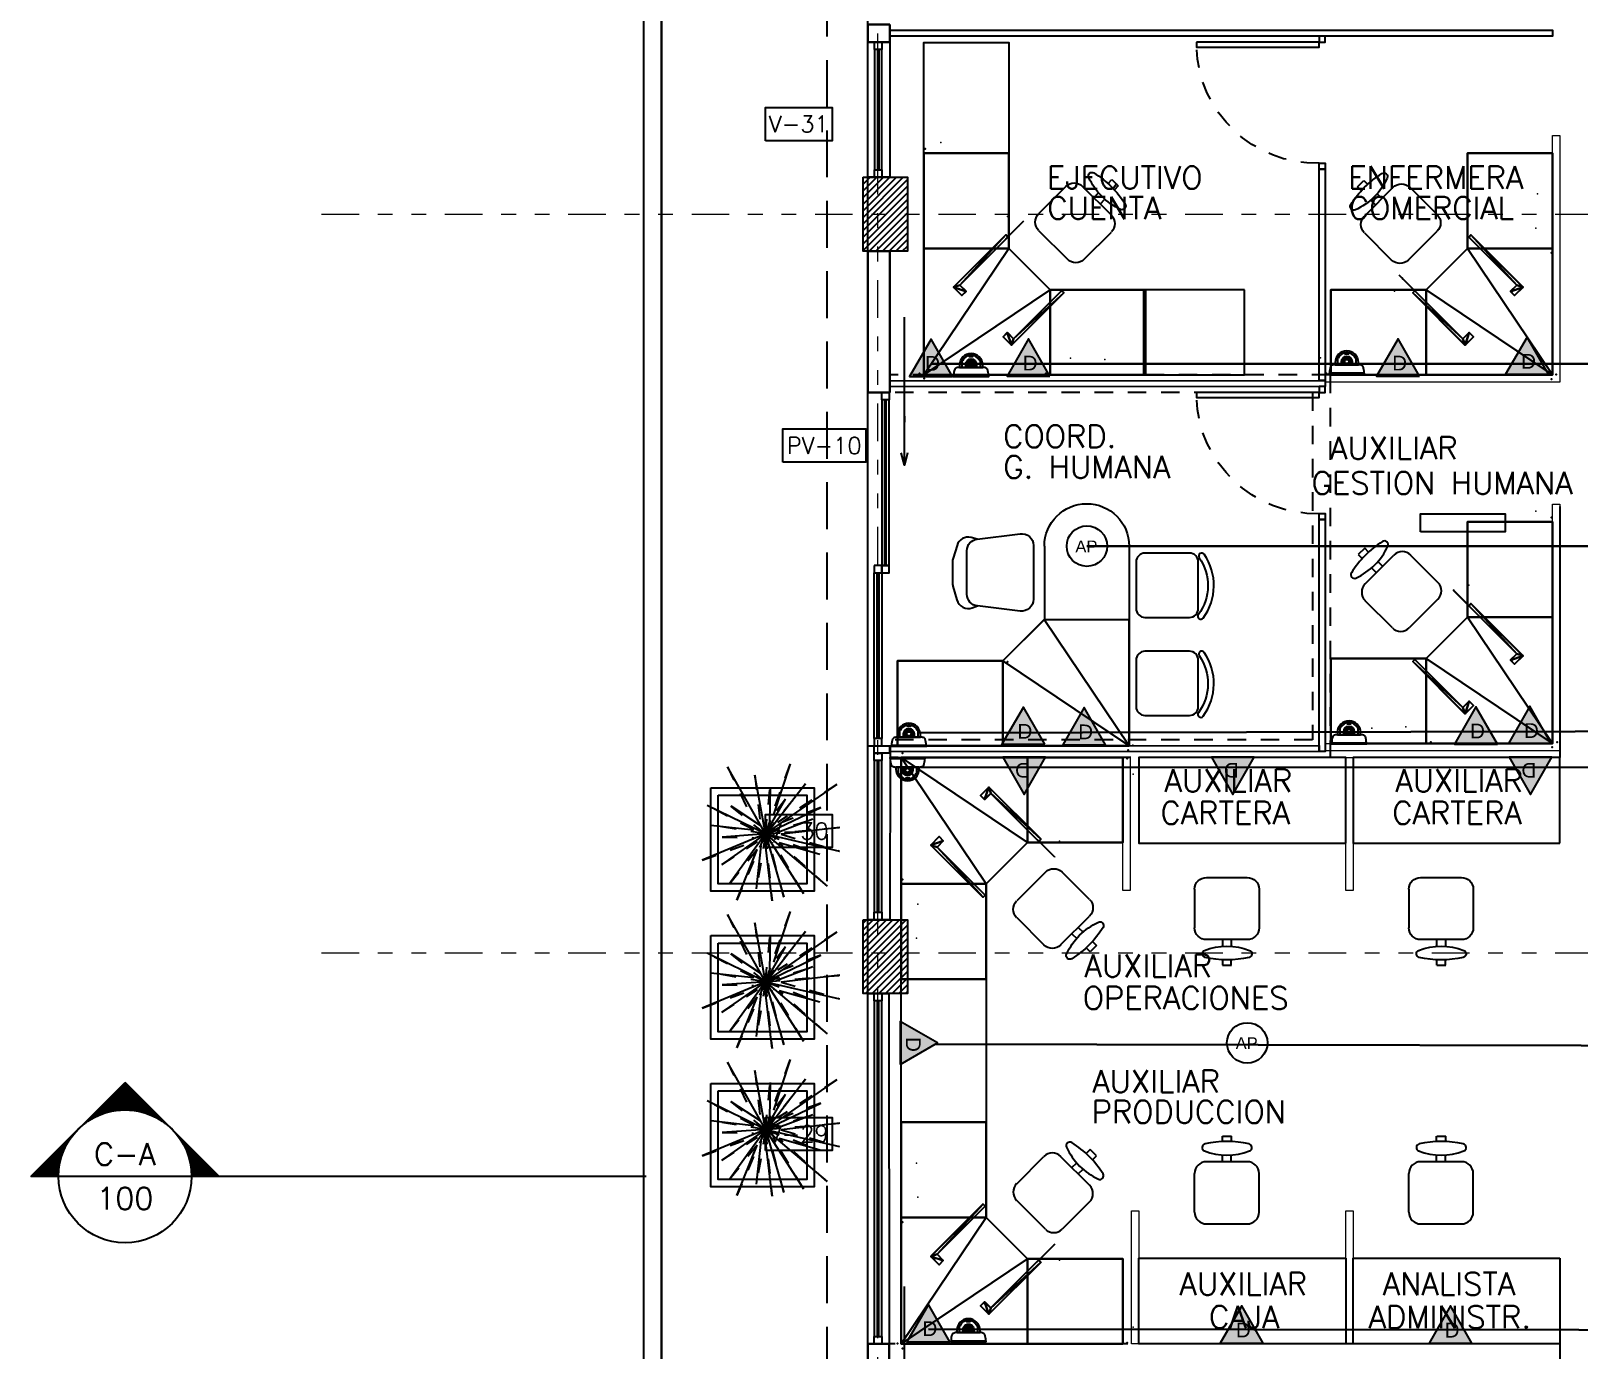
# Model space of a CAD drawing. Header units: millimetres. Extents: x 2056 to 4470, y 1400 to 3101.
# Drawn here: x 2228.01 to 2238.48, y 1530.64 to 1539.56 of the extents above; entities that cross this region are included whole.
import ezdxf
from ezdxf.enums import TextEntityAlignment as Align

# ---------------------------------------------------------------- set-up
doc = ezdxf.new("R2010")
doc.units = ezdxf.units.MM
for name, pattern in [('DIVIDE', [31.75, 12.7, -6.35, 0, -6.35, 0, -6.35]), ('DOT', [0.25, 0, -0.25]), ('HIDDEN', [9.525, 6.35, -3.175]), ('HIDDEN2', [0.1875, 0.125, -0.0625])]:
    doc.linetypes.add(name, pattern=pattern)
for name, color, linetype in [('0-PROYECCION', 8, 'HIDDEN2'), ('A-ANNO-DIMS-GRID', 195, 'Continuous'), ('A-ANNO-GLAZ', 124, 'Continuous'), ('A-ANNO-SYMB', 195, 'Continuous'), ('A-ANNO-TEXT', 190, 'Continuous'), ('A-COLS', 6, 'Continuous'), ('A-COLS-HTCH', 8, 'Continuous'), ('A-FURN', 252, 'Continuous'), ('A-GRID-COLS', 75, 'DIVIDE'), ('A-HTCH', 35, 'Continuous'), ('A-LDSP-TURF', 75, 'Continuous'), ('A-PROY', 15, 'HIDDEN'), ('A-WALL-SILL', 205, 'Continuous'), ('AreasTrabajo', 90, 'Continuous'), ('Cableado', 134, 'Continuous'), ('Camara', 11, 'Continuous'), ('NODOS', 7, 'Continuous'), ('SUP', 15, 'Continuous')]:
    doc.layers.add(name, color=color, linetype=linetype)
for name, color, linetype, lineweight in [('A-WALL', 16, 'Continuous', 30), ('MUEBLES', 5, 'Continuous', 20), ('PL MUEBLES', 251, 'Continuous', 13)]:
    doc.layers.add(name, color=color, linetype=linetype, lineweight=lineweight)
doc.styles.add('COTAS', font='romans.shx', dxfattribs={"width": 0.7})
doc.styles.add('NUEVO', font='SIMPLEX')
doc.styles.add('ROMANS', font='romans')
doc.styles.get("Standard").update_dxf_attribs({"font": 'arial.ttf'})
doc.dimstyles.new('DIM75', dxfattribs={"dimtxt": 0.15, "dimasz": 0.075, "dimexe": 0, "dimexo": 0, "dimgap": 0.075, "dimtad": 1, "dimzin": 1, "dimdsep": 46, "dimtxsty": 'COTAS', "dimblk": 'ARCHTICK', "dimcen": 0, "dimse1": 1, "dimse2": 1, "dimclrd": 8, "dimclre": 8, "dimclrt": 54, "dimaunit": 1, "dimazin": 0, "dimtfac": 1, "dimtix": 1, "dimtmove": 1, "dimatfit": 3, "dimldrblk": 'DOT', "dimfxl": 1, "dimtvp": 1.75, "dimtolj": 1, "dimtzin": 4, "dimarcsym": 0})

# ---------------------------------------------------------------- blocks, each defined once
blk = doc.blocks.new('*U99')
at = {"color": 0}
mesh = blk.add_polyface(dxfattribs=at)
corners = [(0.02, 0), (0.02, 0.5), (0, 0.46), (0, 0.46), (0, 0), (0.02, 0), (0.02, 0.5), (-0.06, 0.46), (0, 0.46), (0.02, 0.5), (-0.06, 0.5), (-0.06, 0.46)]
mesh.append_faces([[corners[k] for k in face] for face in [(6, 7, 8)]], dxfattribs={"vtx0": -1, "vtx2": -1, "color": 0})
mesh.append_faces([[corners[k] for k in face] for face in [(0, 1, 2)]], dxfattribs={"vtx1": -1, "vtx2": -1, "color": 0})
mesh.append_faces([[corners[k] for k in face] for face in [(3, 4, 5), (9, 10, 11)]], dxfattribs={"vtx2": -1, "color": 0})
blk = doc.blocks.new('*U96')
at = {"color": 0}
mesh = blk.add_polyface(dxfattribs=at)
corners = [(5.099, 1.857, 0.74), (5.674, 1.857, 0.74), (5.674, 2.712, 0.74), (5.674, 2.712, 0.74), (4.819, 2.137, 0.74), (5.099, 1.857, 0.74), (5.674, 2.712, 0.74), (4.819, 2.712, 0.74), (4.819, 2.137, 0.74)]
mesh.append_faces([[corners[k] for k in face] for face in [(3, 4, 5)]], dxfattribs={"vtx0": -1, "vtx2": -1, "color": 0})
mesh.append_faces([[corners[k] for k in face] for face in [(0, 1, 2), (6, 7, 8)]], dxfattribs={"vtx2": -1, "color": 0})
blk = doc.blocks.new('ptotbj1')
for p, q in [((0.593, -0.201, -0.17), (0.536, -0.257, -0.17)), ((0.947, -0.554, -0.17), (0.593, -0.201, -0.17)), ((0.536, -0.257, -0.17), (0.565, -0.285, -0.17)), ((0.565, -0.285, -0.17), (0.607, -0.243, -0.17)), ((0.607, -0.243, -0.17), (0.932, -0.568, -0.17)), ((0.201, -0.593, -0.17), (0.257, -0.536, -0.17)), ((0.554, -0.947, -0.17), (0.201, -0.593, -0.17)), ((0.285, -0.565, -0.17), (0.243, -0.607, -0.17)), ((0.243, -0.607, -0.17), (0.568, -0.932, -0.17)), ((0.257, -0.536, -0.17), (0.285, -0.565, -0.17)), ((0.776, -0.977, -0.74), (0.971, -0.782, -0.74)), ((1.084, -0.782, -0.74), (1.269, -0.966, -0.74)), ((0.961, -1.274, -0.74), (0.776, -1.09, -0.74)), ((1.269, -1.079, -0.74), (1.074, -1.274, -0.74)), ((1.15, -1.198, -0.74), (1.182, -1.231, -0.74)), ((1.193, -1.155, -0.74), (1.225, -1.188, -0.74)), ((1.315, -1.278, -0.74), (1.289, -1.252, -0.74)), ((1.246, -1.295, -0.74), (1.272, -1.321, -0.74)), ((1.272, -1.321, -0.74), (1.315, -1.278, -0.74))]:
    blk.add_line(p, q)
at = {"extrusion": (0.707107, 0.707107, 0)}
for p, q in [((0.462, -0.826, -0.129), (0.645, -1.01, -0.129)), ((0.674, -1.039, -0.169), (0.462, -0.826, -0.169)), ((0.462, -0.826, -0.169), (0.462, -0.826, -0.129)), ((0.645, -1.01, -0.129), (0.645, -1.01, -0.13)), ((0.645, -1.01, -0.13), (0.646, -1.01, -0.13)), ((0.646, -1.01, -0.13), (0.646, -1.01, -0.129))]:
    blk.add_line(p, q, dxfattribs=at)
at = {"elevation": -0.03}
for points in [[(0, -0.855), (0, 0), (0.855, 0)], [(0, -0.855), (0.575, -0.855), (0.855, -0.575), (0.855, 0)]]:
    blk.add_lwpolyline(points, dxfattribs=at)
for centre, radius, start, end in [((1.028, -0.838, -0.74), 0.08, 45, 135), ((0.833, -1.033, -0.74), 0.08, 135, 225), ((1.212, -1.023, -0.74), 0.08, 315, 45), ((1.509, -1.513, -0.74), 0.432, 114.3244, 155.6756), ((1.341, -1.142, -0.74), 0.025, 328.0026, 114.3244), ((0.799, -0.803, -0.74), 0.664, 301.9974, 328.0026), ((1.017, -1.218, -0.74), 0.08, 225, 315), ((1.138, -1.345, -0.74), 0.025, 155.6756, 301.9974), ((1.189, -1.304, -0.74), 0.03, 307.8510251593803, 307.8510382881088)]:
    blk.add_arc(centre, radius, start, end)
at = {"extrusion": (0.707107, 0.707107, 0)}
blk.add_arc((-1.171, -0.169, -0.258), 0.04, 90, 180, dxfattribs=at)
at = {"layer": 'MUEBLES'}
for p in [(1.224, -0.103, -0.03), (0.993, -0.113, 0.12), (0.566, -1.071, -0.74), (0.566, -1.071, -0.74), (0.566, -1.071, -0.74), (0.114, -1.571, -0.74)]:
    blk.add_point(p, dxfattribs=at)
at = {"layer": 'NODOS'}
for p in [(0.002, 0.025, -0.74), (-0.03, -0.008, -0.74), (0.825, -0.008, -0.74), (0.008, -1.53, -0.74)]:
    blk.add_point(p, dxfattribs=at)
at = {"extrusion": (0, 0, -1), "xscale": -1, "zscale": -1, "rotation": 270}
blk.add_blockref('*U96', (-2.712, -5.674, 0.74), dxfattribs=at)
at = {"rotation": 45.00000000000005}
blk.add_blockref('*U99', (0.932, -0.568, -0.05), dxfattribs=at)
at = {"extrusion": (0, 0, -1), "zscale": -1, "rotation": 314.9999999999999}
blk.add_blockref('*U99', (-0.568, -0.932, 0.05), dxfattribs=at)
mesh = blk.add_polymesh((6, 3))
for k, corner in enumerate([(1.5, -0.575, -0.03), (1.5, -0.575, -0.03), (1.5, -0.575, -0.03), (0.855, -0.575), (0.855, -0.575, -0.03), (0.855, -0.575, -0.03), (0.855, 0), (0.855, 0), (0.855, -0.575, -0.03), (1.5, 0, -0.03), (1.5, 0, -0.03), (1.5, -0.575, -0.03), (1.5, 0, -0.03), (1.5, 0, -0.03), (1.5, -0.575, -0.03), (0.855, 0), (0.855, 0), (0.855, -0.575)]):
    mesh.set_mesh_vertex(divmod(k, 3), corner)
mesh = blk.add_polymesh((6, 3))
for k, corner in enumerate([(0.575, -0.855), (0.575, -0.855, -0.03), (0.575, -0.855, -0.03), (0.575, -1.5), (0.575, -1.5, -0.03), (0.575, -1.5, -0.03), (0, -1.5), (0, -1.5, -0.03), (0.575, -1.5, -0.03), (0, -0.855), (0, -0.855, -0.03), (0.575, -0.855, -0.03), (0, -0.855), (0, -0.855), (0.575, -0.855), (0, -1.5), (0, -1.5), (0.575, -1.5)]):
    mesh.set_mesh_vertex(divmod(k, 3), corner)
blk = doc.blocks.new('M1C')
at = {"elevation": 0.71}
for points in [[(0.03, -0.847), (0.03, 0.008), (0.885, 0.008)], [(0.03, -0.847), (0.605, -0.847), (0.885, -0.567), (0.885, 0.008)]]:
    blk.add_lwpolyline(points, dxfattribs=at)
at = {"layer": 'NODOS'}
for p in [(0, 0), (0.032, 0.032)]:
    blk.add_point(p, dxfattribs=at)
at = {"color": 15, "rotation": 90}
blk.add_blockref('*U96', (2.742, -5.667), dxfattribs=at)
blk = doc.blocks.new('S57-71')
at = {"layer": 'NODOS'}
blk.add_point((0, 0), dxfattribs=at)
at = {"layer": 'SUP'}
mesh = blk.add_polymesh((6, 3), dxfattribs=at)
for k, corner in enumerate([(0.745, -0.568, 0.74), (0.745, -0.568, 0.71), (0.745, -0.568, 0.71), (0.03, -0.568, 0.74), (0.03, -0.568, 0.71), (0.03, -0.568, 0.71), (0.03, 0.007, 0.74), (0.03, 0.007, 0.71), (0.03, -0.568, 0.71), (0.745, 0.007, 0.74), (0.745, 0.007, 0.71), (0.745, -0.568, 0.71), (0.745, 0.007, 0.74), (0.745, 0.007, 0.74), (0.745, -0.568, 0.74), (0.03, 0.007, 0.74), (0.03, 0.007, 0.74), (0.03, -0.568, 0.74)]):
    mesh.set_mesh_vertex(divmod(k, 3), corner)
blk = doc.blocks.new('DIRECTOR')
at = {"elevation": 0.03}
for points in [[(0.632, 2.076, -1), (0.61, 2.043, 0.321147), (0.224, 2.038, -1), (0.2, 2.07, -0.321147)], [(1.296, 2.076, -1), (1.273, 2.043, 0.321147), (0.888, 2.038, -1), (0.864, 2.07, -0.321147)], [(0.265, 1.616, -0.414214), (0.205, 1.676), (0.205, 1.977, -0.414214), (0.265, 2.037), (0.58, 2.037, -0.414214), (0.64, 1.977), (0.64, 1.676, -0.414214), (0.58, 1.616)], [(0.929, 1.616, -0.414214), (0.869, 1.676), (0.869, 1.977, -0.414214), (0.929, 2.037), (1.244, 2.037, -0.414214), (1.304, 1.977), (1.304, 1.676, -0.414214), (1.244, 1.616)], [(1.176, 0.471), (1.32, 0.471, 0.378723), (1.399, 0.541), (1.435, 0.831, 0.450618), (1.356, 0.921), (0.992, 0.921, 0.448183), (0.912, 0.832), (0.946, 0.542, 0.381041), (1.025, 0.471)]]:
    blk.add_lwpolyline(points, format="xyb", close=True, dxfattribs=at)
for points in [[(1.351, 1.57), (0.855, 1.57)], [(1.351, 0.995), (0.855, 0.995)]]:
    blk.add_lwpolyline(points)
blk.add_lwpolyline([(1.399, 0.541), (1.41, 0.499, -0.396228), (1.356, 0.404), (1.269, 0.377, -0.075881), (1.245, 0.373), (1.102, 0.373, -0.070116), (1.08, 0.376), (0.987, 0.403, -0.429508), (0.933, 0.506), (0.946, 0.542)], format="xyb", dxfattribs=at)
blk.add_arc((1.351, 1.282), 0.287, 270, 90)
at = {"layer": 'NODOS'}
for p in [(0.003, 1.388), (0.003, 0.705)]:
    blk.add_point(p, dxfattribs=at)
blk.add_blockref('M1C', (-0.03, 1.562, -0.71))
at = {"rotation": 270}
blk.add_blockref('S57-71', (0.568, 0.745, -0.71), dxfattribs=at)
blk = doc.blocks.new('silla')
for p, q in [((-0.03, 0.557), (-0.03, 0.594)), ((-0.029, 0.594), (0.032, 0.594)), ((0.03, 0.594), (0.03, 0.557)), ((0.138, 0.421), (-0.138, 0.421)), ((-0.03, 0.421), (-0.03, 0.467)), ((0.03, 0.421), (0.03, 0.466)), ((-0.218, 0.08), (-0.218, 0.341)), ((0.218, 0.08), (0.218, 0.341)), ((-0.138, 0), (0.138, 0))]:
    blk.add_line(p, q)
for centre, radius, start, end in [((-0.142, 0.517), 0.025, 103.0026, 249.3244), ((0.001, -0.106), 0.664, 76.9974, 103.0026), ((-0.078, 0.523), 0.03, 97.14896172513622, 97.14897484650807), ((0.145, 0.517), 0.025, 290.6756, 76.9974), ((-0.138, 0.341), 0.08, 90, 180), ((0.001, 0.898), 0.432, 249.3244, 290.6756), ((0.138, 0.341), 0.08, 0, 90), ((-0.138, 0.08), 0.08, 180, 270), ((0.138, 0.08), 0.08, 270, 0)]:
    blk.add_arc(centre, radius, start, end)
blk = doc.blocks.new('PUERTA 90 VIDRIO')
for points in [[(0.035, 0.87), (0.07, 0.87), (0.07, 0.04), (0.035, 0.04), (0.035, 0.87)], [(-0.005, 0.04), (0.035, 0.04), (0.035, 0), (-0.005, 0), (-0.005, 0.04)], [(0.895, 0.04), (0.855, 0.04), (0.855, 0), (0.895, 0), (0.895, 0.04)]]:
    blk.add_lwpolyline(points)
at = {"color": 251, "linetype": 'HIDDEN2'}
blk.add_arc((0.042, 0.057), 0.814, 358.8096, 88.1062, dxfattribs=at)
blk = doc.blocks.new('PAPIRO')
at = {"color": 0, "linetype": 'DOT', "ltscale": 0.005}
for p, q in [((-0.1238, 0.1714), (-0.0286, 0.0286)), ((0, 0), (-0.0191, 0.181)), ((0, 0.0381), (0.0381, 0.181)), ((0.1238, 0.1524), (0.0211, 0.0337)), ((-0.0667, 0.1334), (-0.0299, 0.0414)), ((0, 0), (-0.0381, 0.1143)), ((0, 0), (0.0476, 0.1334)), ((0, 0), (-0.1238, 0.0952)), ((0.1429, 0.0952), (0.019, 0.019)), ((0, 0), (-0.1715, 0.0572)), ((-0.0857, 0.0476), (-0.0476, 0.019)), ((0.1524, 0.0476), (0.019, 0.0095)), ((0, 0), (-0.1143, 0.0095)), ((0, 0), (-0.0667, -0.0857)), ((0, 0), (-0.0191, -0.1334)), ((0, 0), (0.1619, 0.019)), ((0, 0), (0.1334, -0.0191)), ((0, 0), (0.1619, -0.0667)), ((-0.1619, -0.0952), (-0.032, -0.0303)), ((-0.1429, -0.0286), (-0.0207, -0.0122)), ((-0.0095, -0.0286), (-0.0667, -0.1429)), ((0.0095, -0.1048), (0.0095, -0.0286)), ((0.0762, -0.1048), (0.019, -0.0191)), ((0.0667, -0.1524), (0.019, -0.0286)), ((0.0381, -0.0191), (0.1238, -0.0857))]:
    blk.add_line(p, q, dxfattribs=at)
at = {"color": 0, "ltscale": 0.005}
for p, q in [((0, 0), (-0.1238, 0.1714)), ((-0.0191, 0.181), (0, 0.0381)), ((0, 0), (0.0381, 0.181)), ((0, 0), (0.1238, 0.1524)), ((0, 0), (-0.0667, 0.1334)), ((-0.0381, 0.1143), (-0.0027, 0.0259)), ((0.0476, 0.1334), (0.0211, 0.0337)), ((-0.1238, 0.0952), (-0.0095, 0.0095)), ((0, 0), (0.1429, 0.0952)), ((-0.1715, 0.0572), (-0.0476, 0.019)), ((0, 0), (-0.0857, 0.0476)), ((0, 0), (0.1524, 0.0476)), ((0, 0), (-0.1619, -0.0952)), ((0, 0), (-0.1429, -0.0286)), ((-0.1143, 0.0095), (-0.0286, 0.0095)), ((0, 0), (-0.0667, -0.1429)), ((0, 0), (0.1238, -0.0857)), ((0, 0), (0.0762, -0.1048)), ((0, 0), (0.0095, -0.1048)), ((0, 0), (0.0667, -0.1524)), ((0.1619, 0.019), (0.019, 0)), ((-0.0667, -0.0857), (-0.0207, -0.0122)), ((-0.0191, -0.1334), (-0.0095, -0.0286)), ((0.1334, -0.0191), (0.0286, -0.0095)), ((0.1619, -0.0667), (0.0381, -0.0191))]:
    blk.add_line(p, q, dxfattribs=at)
blk = doc.blocks.new('_ArchTick')
at = {"color": 0, "linetype": 'ByBlock', "const_width": 0.15}
blk.add_lwpolyline([(-0.5, -0.5), (0.5, 0.5)], dxfattribs=at)
blk = doc.blocks.new('*X14')
at = {"color": 0}
for p, q in [((6.79305, 13.8205), (6.79604, 13.8205)), ((6.79317, 13.82062), (6.79592, 13.82062)), ((6.7933, 13.82075), (6.79579, 13.82075)), ((6.79342, 13.82087), (6.79567, 13.82087)), ((6.79355, 13.821), (6.79554, 13.821)), ((6.79367, 13.82113), (6.79542, 13.82113)), ((6.7938, 13.82125), (6.79529, 13.82125)), ((6.79392, 13.82137), (6.79517, 13.82137)), ((6.79405, 13.8215), (6.79504, 13.8215)), ((6.79417, 13.82162), (6.79492, 13.82162)), ((6.7943, 13.82175), (6.79479, 13.82175)), ((6.79092, 13.81837), (6.79817, 13.81837)), ((6.79105, 13.8185), (6.79804, 13.8185)), ((6.79117, 13.81863), (6.79792, 13.81863)), ((6.7913, 13.81875), (6.79779, 13.81875)), ((6.79142, 13.81888), (6.79767, 13.81888)), ((6.79155, 13.819), (6.79754, 13.819)), ((6.79167, 13.81912), (6.79742, 13.81912)), ((6.7918, 13.81925), (6.79729, 13.81925)), ((6.79192, 13.81938), (6.79717, 13.81938)), ((6.79205, 13.8195), (6.79704, 13.8195)), ((6.79217, 13.81963), (6.79692, 13.81963)), ((6.7923, 13.81975), (6.79679, 13.81975)), ((6.79242, 13.81987), (6.79667, 13.81987)), ((6.79255, 13.82), (6.79654, 13.82)), ((6.79267, 13.82013), (6.79642, 13.82013)), ((6.7928, 13.82025), (6.79629, 13.82025)), ((6.79292, 13.82038), (6.79617, 13.82038)), ((6.78905, 13.8165), (6.78918, 13.8165)), ((6.78917, 13.81663), (6.78936, 13.81663)), ((6.7893, 13.81675), (6.78954, 13.81675)), ((6.78942, 13.81687), (6.78973, 13.81687)), ((6.78955, 13.817), (6.78993, 13.817)), ((6.78967, 13.81713), (6.79015, 13.81713)), ((6.7898, 13.81725), (6.79038, 13.81725)), ((6.78992, 13.81738), (6.79063, 13.81738)), ((6.79005, 13.8175), (6.7909, 13.8175)), ((6.79017, 13.81762), (6.7912, 13.81762)), ((6.7903, 13.81775), (6.79153, 13.81775)), ((6.79042, 13.81788), (6.79191, 13.81788)), ((6.79055, 13.818), (6.79236, 13.818)), ((6.79067, 13.81813), (6.79293, 13.81813)), ((6.7908, 13.81825), (6.79394, 13.81825)), ((6.79514, 13.81825), (6.79829, 13.81825)), ((6.79615, 13.81813), (6.79842, 13.81813)), ((6.79673, 13.818), (6.79854, 13.818)), ((6.79718, 13.81788), (6.79867, 13.81788)), ((6.79756, 13.81775), (6.79879, 13.81775)), ((6.79789, 13.81762), (6.79892, 13.81762)), ((6.79819, 13.8175), (6.79904, 13.8175)), ((6.79846, 13.81738), (6.79917, 13.81738)), ((6.79871, 13.81725), (6.79929, 13.81725)), ((6.79894, 13.81713), (6.79942, 13.81713)), ((6.79915, 13.817), (6.79954, 13.817)), ((6.79936, 13.81687), (6.79967, 13.81687)), ((6.79955, 13.81675), (6.79979, 13.81675)), ((6.79973, 13.81663), (6.79992, 13.81663)), ((6.7999, 13.8165), (6.80004, 13.8165)), ((6.7868, 13.81425), (6.78705, 13.81425)), ((6.78692, 13.81438), (6.78713, 13.81438)), ((6.78705, 13.8145), (6.78722, 13.8145)), ((6.78717, 13.81462), (6.78731, 13.81462)), ((6.80178, 13.81462), (6.80192, 13.81462)), ((6.80187, 13.8145), (6.80204, 13.8145)), ((6.80196, 13.81438), (6.80217, 13.81438)), ((6.80204, 13.81425), (6.80229, 13.81425)), ((6.78467, 13.81212), (6.78601, 13.81212)), ((6.7848, 13.81225), (6.78605, 13.81225)), ((6.78492, 13.81237), (6.7861, 13.81237)), ((6.78505, 13.8125), (6.78614, 13.8125)), ((6.78517, 13.81263), (6.78619, 13.81263)), ((6.7853, 13.81275), (6.78624, 13.81275)), ((6.78542, 13.81288), (6.7863, 13.81288)), ((6.78555, 13.813), (6.78635, 13.813)), ((6.78567, 13.81312), (6.78641, 13.81312)), ((6.7858, 13.81325), (6.78647, 13.81325)), ((6.78592, 13.81338), (6.78653, 13.81338)), ((6.78605, 13.8135), (6.7866, 13.8135)), ((6.78617, 13.81363), (6.78667, 13.81363)), ((6.7863, 13.81375), (6.78674, 13.81375)), ((6.78642, 13.81387), (6.78681, 13.81387)), ((6.78655, 13.814), (6.78689, 13.814)), ((6.78667, 13.81413), (6.78697, 13.81413)), ((6.80212, 13.81413), (6.80242, 13.81413)), ((6.8022, 13.814), (6.80254, 13.814)), ((6.80228, 13.81387), (6.80267, 13.81387)), ((6.80235, 13.81375), (6.80279, 13.81375)), ((6.80242, 13.81363), (6.80292, 13.81363)), ((6.80249, 13.8135), (6.80304, 13.8135)), ((6.80255, 13.81338), (6.80317, 13.81338)), ((6.80262, 13.81325), (6.80329, 13.81325)), ((6.80268, 13.81312), (6.80342, 13.81312)), ((6.80273, 13.813), (6.80354, 13.813)), ((6.80279, 13.81288), (6.80367, 13.81288)), ((6.80284, 13.81275), (6.80379, 13.81275)), ((6.8029, 13.81263), (6.80392, 13.81263)), ((6.80294, 13.8125), (6.80404, 13.8125)), ((6.80299, 13.81237), (6.80417, 13.81237)), ((6.80304, 13.81225), (6.80429, 13.81225)), ((6.80308, 13.81212), (6.80442, 13.81212)), ((6.78255, 13.81), (6.78557, 13.81)), ((6.78267, 13.81012), (6.78558, 13.81012)), ((6.7828, 13.81025), (6.7856, 13.81025)), ((6.78292, 13.81038), (6.78561, 13.81038)), ((6.78305, 13.8105), (6.78563, 13.8105)), ((6.78317, 13.81062), (6.78565, 13.81062)), ((6.7833, 13.81075), (6.78567, 13.81075)), ((6.78342, 13.81087), (6.78569, 13.81087)), ((6.78355, 13.811), (6.78571, 13.811)), ((6.78367, 13.81113), (6.78574, 13.81113)), ((6.7838, 13.81125), (6.78576, 13.81125)), ((6.78392, 13.81137), (6.78579, 13.81137)), ((6.78405, 13.8115), (6.78582, 13.8115)), ((6.78417, 13.81162), (6.78586, 13.81162)), ((6.7843, 13.81175), (6.78589, 13.81175)), ((6.78442, 13.81188), (6.78593, 13.81188)), ((6.78455, 13.812), (6.78597, 13.812)), ((6.80312, 13.812), (6.80454, 13.812)), ((6.80316, 13.81188), (6.80467, 13.81188)), ((6.8032, 13.81175), (6.80479, 13.81175)), ((6.80323, 13.81162), (6.80492, 13.81162)), ((6.80326, 13.8115), (6.80504, 13.8115)), ((6.80329, 13.81137), (6.80517, 13.81137)), ((6.80332, 13.81125), (6.80529, 13.81125)), ((6.80335, 13.81113), (6.80542, 13.81113)), ((6.80338, 13.811), (6.80554, 13.811)), ((6.8034, 13.81087), (6.80567, 13.81087)), ((6.80342, 13.81075), (6.80579, 13.81075)), ((6.80344, 13.81062), (6.80592, 13.81062)), ((6.80346, 13.8105), (6.80604, 13.8105)), ((6.80348, 13.81038), (6.80617, 13.81038)), ((6.80349, 13.81025), (6.80629, 13.81025)), ((6.8035, 13.81012), (6.80642, 13.81012)), ((6.80351, 13.81), (6.80654, 13.81)), ((6.78205, 13.8095), (6.78555, 13.8095)), ((6.78217, 13.80963), (6.78555, 13.80963)), ((6.7823, 13.80975), (6.78556, 13.80975)), ((6.78242, 13.80987), (6.78556, 13.80987)), ((6.80352, 13.80987), (6.80667, 13.80987)), ((6.80353, 13.80975), (6.80679, 13.80975)), ((6.80354, 13.80963), (6.80692, 13.80963)), ((6.80354, 13.8095), (6.80704, 13.8095))]:
    blk.add_line(p, q, dxfattribs=at)
blk = doc.blocks.new('C-DN1')
at = {"color": 0, "linetype": 'Continuous'}
for p, q in [((-0.04163, 0), (-0.03526, 0.00636)), ((-0.0289, 0), (-0.03526, 0.00636)), ((-0.0289, 0), (-0.04163, 0))]:
    blk.add_line(p, q, dxfattribs=at)
at = {"color": 0}
blk.add_line((0, 0), (-0.0289, 0), dxfattribs=at)
at = {"color": 0, "linetype": 'Continuous'}
blk.add_circle((-0.03526, 0), 0.0045, dxfattribs=at)
at = {"color": 0, "linetype": 'Continuous', "xscale": 0.5, "yscale": 0.5, "zscale": 0.5}
blk.add_blockref('*X14', (-3.43254, -6.90464), dxfattribs=at)
at = {"color": 124, "linetype": 'Continuous', "style": 'NUEVO', "flags": 4}
for tag, p in [('CORTE', (-0.03526, 0.0015)), ('PLANO', (-0.03526, -0.0015))]:
    blk.add_attdef(tag, text='', height=0.0015, dxfattribs=at).set_placement(p, align=Align.MIDDLE_CENTER)
blk = doc.blocks.new('P-V')
blk.add_lwpolyline([(-0.00375, -0.003), (-0.00375, 0), (0.00375, 0), (0.00375, -0.003)], close=True)
at = {"style": 'NUEVO', "flags": 4}
blk.add_attdef('PV', text='', height=0.0015, dxfattribs=at).set_placement((0, -0.0015), align=Align.MIDDLE_CENTER)
blk = doc.blocks.new('V')
blk.add_lwpolyline([(-0.003, -0.003), (-0.003, 0), (0.003, 0), (0.003, -0.003)], close=True)
at = {"style": 'NUEVO', "flags": 4}
blk.add_attdef('VEN', text='', height=0.0015, dxfattribs=at).set_placement((0, -0.0015), align=Align.MIDDLE)
blk = doc.blocks.new('EJES 3P')
at = {"layer": 'A-COLS-HTCH'}
h = blk.add_hatch(dxfattribs=at)
h.set_pattern_fill('ANSI31', color=256, scale=0.01, style=0)
h.set_pattern_definition([(45, (-989048.451113, -1733121.860336), (-0.02245064030267, 0.02245064030267), [])])
h.paths.add_polyline_path([(-0.1, 24.331), (0.201, 24.331), (0.2, 23.831), (-0.1, 23.831)])
h = blk.add_hatch(dxfattribs=at)
h.set_pattern_fill('ANSI31', color=256, scale=0.01, style=0)
h.set_pattern_definition([(45, (-989048.450906, -1733126.860336), (-0.02245064030267, 0.02245064030267), [])])
h.paths.add_polyline_path([(-0.1, 19.306), (0.2, 19.306), (0.2, 18.806), (-0.1, 18.806)])
at = {"layer": 'A-COLS'}
for points in [[(-0.1, 24.331), (0.201, 24.331), (0.2, 23.831), (-0.1, 23.831)], [(-0.1, 19.306), (0.2, 19.306), (0.2, 18.806), (-0.1, 18.806)]]:
    blk.add_lwpolyline(points, close=True, dxfattribs=at)
at = {"layer": 'A-GRID-COLS', "lineweight": 9, "ltscale": 0.02}
blk.add_line((0, 0), (0, 37.056), dxfattribs=at)
for points in [[(-3.765, 24.081), (21.433, 24.081)], [(-3.765, 19.081), (21.433, 19.081)]]:
    blk.add_lwpolyline(points, dxfattribs=at)
blk = doc.blocks.new('Toma Doble')
at = {"layer": 'AreasTrabajo'}
h = blk.add_hatch(color=256, dxfattribs=at)
h.dxf.hatch_style = 1
h.paths.add_polyline_path([(0, 0.168), (-0.145, -0.084), (0.145, -0.084)])
blk.add_lwpolyline([(0.145, -0.084), (0, 0.168), (-0.145, -0.084)], close=True, dxfattribs=at)
at = {"layer": 'AreasTrabajo', "color": 7, "true_color": 0xffffff, "insert": (-0.04, 0.054), "char_height": 0.1, "attachment_point": 1}
blk.add_mtext_dynamic_manual_height_columns('D', width=0.2, gutter_width=12.5, heights=[0], dxfattribs=at)
blk = doc.blocks.new('AP')
at = {"layer": 'AreasTrabajo'}
blk.add_circle((0, 0), 0.137, dxfattribs=at)
at = {"layer": 'AreasTrabajo', "insert": (-0.078, 0.038, 0.229), "char_height": 0.08, "attachment_point": 1}
blk.add_mtext_dynamic_manual_height_columns('AP', width=0.14673, gutter_width=12.5, heights=[0], dxfattribs=at)
blk = doc.blocks.new('Camara-B')
at = {"layer": 'Camara'}
for points in [[(-0.0297, 0.0145), (-0.0298, 0.016), (0.0293, 0.016), (0.0292, 0.0145)], [(0.0292, 0.0145), (0.0292, 0.0143), (-0.0297, 0.0143), (-0.0297, 0.0145)]]:
    blk.add_lwpolyline(points, close=True, dxfattribs=at)
for points in [[(-0.0297, 0.0139, 0.072126), (-0.0279, 0.0033, 0.171597), (-0.0271, 0.0023, 0.084432), (-0.022, 0.0001, 0.060784), (-0.0216, 0), (0.021, 0, 0.060784), (0.0215, 0.0001, 0.084432), (0.0266, 0.0023, 0.171597), (0.0274, 0.0033, 0.072126), (0.0292, 0.0139)], [(-0.0199, 0), (-0.0199, -0.0037, 1), (0.0194, -0.0037), (0.0194, 0)], [(-0.015, -0.011, 0.641525), (0.0145, -0.011), (0.0155, -0.0107), (0.0155, 0), (0.0087, 0), (0.0087, -0.0054, -1), (-0.0092, -0.0054), (-0.0092, 0), (-0.016, 0), (-0.016, -0.0107)], [(-0.0067, 0), (-0.0067, -0.0054, 1), (0.0062, -0.0054), (0.0062, 0), (0.0058, 0), (0.0058, -0.0054, -1), (-0.0063, -0.0054), (-0.0063, 0)], [(0.0029, -0.0006), (0.0029, -0.0008, -0.541232), (0.0027, -0.0009, 0.302819), (-0.0033, -0.0009, -0.541232), (-0.0034, -0.0008), (-0.0034, -0.0006, 3.288548)], [(0.0027, -0.0189, 1), (0.0027, -0.0184), (-0.0032, -0.0184, 1), (-0.0032, -0.0189)], [(0.0021, -0.0194, 1), (0.0021, -0.019), (-0.0026, -0.019, 1), (-0.0026, -0.0194)], [(0.0015, -0.02, 1), (0.0015, -0.0195), (-0.002, -0.0195, 1), (-0.002, -0.02)]]:
    blk.add_lwpolyline(points, format="xyb", close=True, dxfattribs=at)
blk.add_circle((-0.0003, -0.0055), 0.00358, dxfattribs=at)

msp = doc.modelspace()

# ---------------------------------------------------------------- linework, layer by layer
at = {"layer": '0-PROYECCION'}
for points, elevation in [([(2236.807, 1537.229), (2233.827, 1537.228)], 0.37), ([(2236.807, 1537.229), (2236.807, 1534.639)], 0.346), ([(2236.687, 1537.109), (2233.829, 1537.109)], 0.37), ([(2236.687, 1537.109), (2236.687, 1534.759)], 0.346), ([(2236.687, 1534.759), (2233.827, 1534.758)], 0.229), ([(2236.807, 1534.639), (2233.827, 1534.639)], 0.229), ([(2238.362, 1530.67), (2233.819, 1530.67)], 0.03), ([(2238.362, 1530.67), (2238.362, 1528.15)], 0.235)]:
    msp.add_lwpolyline(points, dxfattribs=dict(at, elevation=elevation))
at = {"layer": 'A-ANNO-GLAZ', "ltscale": 1.5}
for points, elevation in [([(2233.827, 1539.56), (2238.312, 1539.561), (2238.312, 1539.521), (2233.827, 1539.52)], 0.149), ([(2233.723, 1539.431), (2233.723, 1539.481), (2233.773, 1539.481), (2233.773, 1539.431)], 0.149), ([(2233.723, 1539.431), (2233.723, 1538.616), (2233.773, 1538.616), (2233.773, 1539.431)], 0.03), ([(2233.723, 1538.566), (2233.723, 1538.616), (2233.773, 1538.616), (2233.773, 1538.566)], 0.229), ([(2236.732, 1538.621), (2236.772, 1538.621), (2236.772, 1537.189), (2236.732, 1537.189)], 0.37), ([(2233.827, 1537.188), (2236.772, 1537.189), (2236.772, 1537.149), (2233.827, 1537.148)], 0.37), ([(2233.771, 1537.059), (2233.771, 1537.109), (2233.821, 1537.109), (2233.821, 1537.059)], 0.229), ([(2233.771, 1537.059), (2233.771, 1535.938), (2233.821, 1535.938), (2233.821, 1537.059)], 0.229), ([(2236.732, 1536.249), (2236.772, 1536.249), (2236.772, 1534.679), (2236.732, 1534.679)], 0.229), ([(2233.721, 1535.938), (2233.721, 1535.888), (2233.771, 1535.888), (2233.771, 1535.938)], 0.229), ([(2233.721, 1534.768), (2233.721, 1535.888), (2233.771, 1535.888), (2233.771, 1534.768)], -0.169), ([(2233.771, 1535.938), (2233.771, 1535.888), (2233.821, 1535.888), (2233.821, 1535.938)], 0.229), ([(2233.721, 1534.768), (2233.721, 1534.718), (2233.771, 1534.718), (2233.771, 1534.768)], -0.169), ([(2233.827, 1534.718), (2236.732, 1534.719), (2236.732, 1534.679), (2233.827, 1534.678)], 0.229), ([(2233.721, 1534.618), (2233.721, 1533.591), (2233.771, 1533.591), (2233.771, 1534.618)], -0.169), ([(2233.721, 1533.541), (2233.721, 1533.591), (2233.771, 1533.591), (2233.771, 1533.541)], 0.03), ([(2233.721, 1532.991), (2233.721, 1530.72), (2233.771, 1530.72), (2233.771, 1532.991)], -0.169), ([(2233.721, 1530.67), (2233.721, 1530.72), (2233.771, 1530.72), (2233.771, 1530.67)], 0.03)]:
    msp.add_lwpolyline(points, close=True, dxfattribs=dict(at, elevation=elevation))
for points, elevation in [([(2233.743, 1539.431), (2233.743, 1538.616), (2233.753, 1538.616), (2233.753, 1539.431), (2233.743, 1539.431)], 0.03), ([(2233.791, 1537.059), (2233.791, 1535.938), (2233.801, 1535.938), (2233.801, 1537.059), (2233.791, 1537.059)], 0.229), ([(2233.741, 1534.768), (2233.741, 1535.888), (2233.751, 1535.888), (2233.751, 1534.768), (2233.741, 1534.768)], -0.169), ([(2233.741, 1534.618), (2233.741, 1533.591), (2233.751, 1533.591), (2233.751, 1534.618), (2233.741, 1534.618)], -0.169), ([(2233.741, 1532.991), (2233.741, 1530.72), (2233.751, 1530.72), (2233.751, 1532.991), (2233.741, 1532.991)], -0.169)]:
    msp.add_lwpolyline(points, dxfattribs=dict(at, elevation=elevation))
for points in [[(2233.721, 1534.668), (2233.721, 1534.718), (2233.827, 1534.718), (2233.827, 1534.668)], [(2233.721, 1532.991), (2233.721, 1533.041), (2233.771, 1533.041), (2233.771, 1532.991)]]:
    msp.add_lwpolyline(points, close=True, dxfattribs=at)
at = {"layer": 'A-ANNO-GLAZ', "elevation": -0.169}
msp.add_lwpolyline([(2233.721, 1534.618), (2233.721, 1534.668), (2233.771, 1534.668), (2233.771, 1534.618)], close=True, dxfattribs=at)
at = {"layer": 'A-FURN'}
msp.add_line((2238.362, 1536.338, 0.02), (2238.362, 1534.639, -0.03), dxfattribs=at)
for points, elevation in [([(2234.632, 1538.729), (2234.057, 1538.729), (2234.057, 1539.478), (2234.632, 1539.478)], -0.106), ([(2236.227, 1537.804), (2235.542, 1537.804), (2235.542, 1537.229), (2236.227, 1537.229)], 0.036), ([(2236.912, 1534.059), (2236.912, 1534.639), (2235.512, 1534.639), (2235.512, 1534.059)], 0.229), ([(2238.362, 1534.059), (2238.362, 1534.639), (2236.962, 1534.639), (2236.962, 1534.059)], 0.229), ([(2233.903, 1533.139), (2234.478, 1533.139), (2234.478, 1532.17), (2233.903, 1532.17)], 0.219), ([(2236.912, 1531.25), (2236.912, 1530.67), (2235.512, 1530.67), (2235.512, 1531.25)], 0), ([(2238.362, 1531.25), (2238.362, 1530.67), (2236.962, 1530.67), (2236.962, 1531.25)], 0)]:
    msp.add_lwpolyline(points, close=True, dxfattribs=dict(at, elevation=elevation))
for points in [[(2237.417, 1536.166), (2237.417, 1536.288), (2237.992, 1536.288), (2237.992, 1536.166)], [(2232.614, 1534.433), (2233.314, 1534.433), (2233.314, 1533.733), (2232.614, 1533.733)], [(2232.664, 1534.383), (2233.264, 1534.383), (2233.264, 1533.783), (2232.664, 1533.783)], [(2232.614, 1533.433), (2233.314, 1533.433), (2233.314, 1532.733), (2232.614, 1532.733)], [(2232.664, 1533.383), (2233.264, 1533.383), (2233.264, 1532.783), (2232.664, 1532.783)], [(2232.614, 1532.433), (2233.314, 1532.433), (2233.314, 1531.733), (2232.614, 1531.733)], [(2232.664, 1532.383), (2233.264, 1532.383), (2233.264, 1531.783), (2232.664, 1531.783)]]:
    msp.add_lwpolyline(points, close=True, dxfattribs=at)
at = {"layer": 'A-HTCH', "elevation": 0.229}
msp.add_lwpolyline([(2233.677, 1530.538), (2233.677, 1543.169), (2232.28, 1543.169), (2232.28, 1516.51), (2237.992, 1516.51), (2237.992, 1517.39), (2234.09, 1517.39), (2234.09, 1516.89), (2233.4, 1516.89), (2233.4, 1518.18), (2233.677, 1518.18), (2233.677, 1530.538)], dxfattribs=at)
at = {"layer": 'A-PROY', "ltscale": 0.05}
msp.add_lwpolyline([(2233.4, 1543.169), (2233.4, 1517.39), (2233.4, 1516.89), (2252.81, 1516.89)], dxfattribs=at)
at = {"layer": 'A-WALL'}
for points, elevation in [([(2233.827, 1539.6), (2233.677, 1539.6), (2233.677, 1539.481), (2233.827, 1539.481)], 0.149), ([(2233.827, 1537.109), (2233.827, 1538.066), (2233.677, 1538.066), (2233.677, 1537.109)], 0.229), ([(2233.821, 1530.67), (2233.677, 1530.67), (2233.677, 1530.55), (2233.821, 1530.55)], 0.03)]:
    msp.add_lwpolyline(points, close=True, dxfattribs=dict(at, elevation=elevation))
at = {"layer": 'A-WALL-SILL', "elevation": 0.229}
for points in [[(2238.112, 1517.39), (2238.112, 1516.39), (2232.16, 1516.39), (2232.16, 1543.169)], [(2237.992, 1517.39), (2237.992, 1516.51), (2232.28, 1516.51), (2232.28, 1543.169)]]:
    msp.add_lwpolyline(points, dxfattribs=at)
for points in [[(2233.677, 1539.481), (2233.827, 1539.481), (2233.827, 1538.566), (2233.677, 1538.566)], [(2233.678, 1534.718), (2233.828, 1534.718), (2233.827, 1533.541), (2233.677, 1533.541)], [(2233.821, 1530.67), (2233.677, 1530.67), (2233.677, 1533.041), (2233.82, 1533.041)]]:
    msp.add_lwpolyline(points, close=True, dxfattribs=at)
at = {"layer": 'Cableado', "lineweight": 30}
for p, q in [((2234.106, 1537.304), (2240.052, 1537.304, 0.229)), ((2235.16, 1536.069, 0.657), (2240.685, 1536.069, 0.657))]:
    msp.add_line(p, q, dxfattribs=at)
at = {"layer": 'Cableado', "lineweight": 30, "elevation": 0.229}
for points in [[(2234.018, 1534.806), (2240.688, 1534.82)], [(2234.031, 1534.574), (2240.688, 1534.57)]]:
    msp.add_lwpolyline(points, dxfattribs=at)
at = {"layer": 'Cableado', "lineweight": 30}
for points in [[(2240.69, 1532.684), (2234.135, 1532.699)], [(2234.087, 1530.769), (2240.692, 1530.763)]]:
    msp.add_lwpolyline(points, dxfattribs=at)
at = {"layer": 'PL MUEBLES'}
for points, elevation in [([(2238.312, 1538.849), (2238.362, 1538.849), (2238.362, 1537.179), (2236.772, 1537.179), (2236.772, 1537.229), (2238.312, 1537.229), (2238.312, 1538.849)], 0.37), ([(2238.312, 1536.354), (2238.362, 1536.354), (2238.362, 1534.684), (2236.772, 1534.684), (2236.772, 1534.734), (2238.312, 1534.734), (2238.312, 1536.354)], 0.229)]:
    msp.add_lwpolyline(points, dxfattribs=dict(at, elevation=elevation))
for points, elevation in [([(2235.453, 1533.739), (2235.403, 1533.739), (2235.403, 1534.639), (2235.453, 1534.639)], 0.548), ([(2236.962, 1533.739), (2236.912, 1533.739), (2236.912, 1534.639), (2236.962, 1534.639)], 0.259), ([(2235.512, 1530.67), (2235.462, 1530.67), (2235.462, 1531.57), (2235.512, 1531.57)], 0.03), ([(2236.962, 1530.67), (2236.912, 1530.67), (2236.912, 1531.57), (2236.962, 1531.57)], 0.03)]:
    msp.add_lwpolyline(points, close=True, dxfattribs=dict(at, elevation=elevation))

# ---------------------------------------------------------------- block references
at = {"layer": 'A-ANNO-DIMS-GRID'}
msp.add_blockref('EJES 3P', (2233.745, 1514.235), dxfattribs=at)
at = {"layer": 'A-ANNO-GLAZ', "ltscale": 1.5, "xscale": -1, "rotation": 90}
for p in [(2236.772, 1539.516, 0.149), (2236.772, 1537.144, 0.142)]:
    msp.add_blockref('PUERTA 90 VIDRIO', p, dxfattribs=at)
at = {"layer": 'A-ANNO-GLAZ'}
ref = msp.add_blockref('V', (2233.21, 1539.038), dxfattribs=dict(at, xscale=75, yscale=75, zscale=75))
ref.add_attrib('VEN', 'V-31', dxfattribs={"layer": '0', "color": 0, "height": 0.1125, "style": 'NUEVO', "flags": 4}).set_placement((2233.21, 1538.926), align=Align.MIDDLE)
at = {"layer": 'A-ANNO-GLAZ', "xscale": 75, "yscale": 75, "zscale": 75}
msp.add_blockref('P-V', (2233.382, 1536.862), dxfattribs=at).add_auto_attribs({'PV': 'PV-10'})
at = {"layer": 'A-ANNO-GLAZ'}
ref = msp.add_blockref('V', (2233.21, 1534.254), dxfattribs=dict(at, xscale=75, yscale=75, zscale=75))
ref.add_attrib('VEN', 'V-30', dxfattribs={"layer": '0', "color": 0, "height": 0.1125, "style": 'NUEVO', "flags": 4}).set_placement((2233.21, 1534.141), align=Align.MIDDLE)
ref = msp.add_blockref('V', (2233.21, 1532.203), dxfattribs=dict(at, xscale=75, yscale=75, zscale=75))
ref.add_attrib('VEN', 'V-29', dxfattribs={"layer": '0', "color": 0, "height": 0.1125, "style": 'NUEVO', "flags": 4}).set_placement((2233.21, 1532.091), align=Align.MIDDLE)
at = {"layer": 'A-ANNO-SYMB'}
ref = msp.add_blockref('C-DN1', (2232.176, 1531.804, 0.229), dxfattribs=dict(at, xscale=100, yscale=100, zscale=100))
ref.add_attrib('CORTE', 'C-A', dxfattribs={"layer": '0', "color": 0, "linetype": 'Continuous', "height": 0.15, "style": 'NUEVO', "flags": 4}).set_placement((2228.649, 1531.954, 0.229), align=Align.MIDDLE_CENTER)
ref.add_attrib('PLANO', '100', dxfattribs={"layer": '0', "color": 0, "linetype": 'Continuous', "height": 0.15, "style": 'NUEVO', "flags": 4}).set_placement((2228.649, 1531.654, 0.229), align=Align.MIDDLE_CENTER)
at = {"layer": 'A-FURN', "xscale": -1}
for name, p, rotation in [('ptotbj1', (2234.057, 1537.229, 0.066), 180), ('ptotbj1', (2238.312, 1537.229, 0.03), 270), ('ptotbj1', (2233.903, 1534.639, 0.478), 90), ('silla', (2236.107, 1533.827, -0.431), 180), ('silla', (2237.557, 1533.827, -0.431), 180)]:
    msp.add_blockref(name, p, dxfattribs=dict(at, rotation=rotation))
at = {"layer": 'A-FURN', "yscale": -1, "rotation": 90}
msp.add_blockref('DIRECTOR', (2233.877, 1534.718, 0.657), dxfattribs=at)
at = {"layer": 'A-FURN'}
for p, rotation in [((2238.312, 1534.734, 0.259), 180), ((2233.903, 1530.67, 0.249), 90)]:
    msp.add_blockref('ptotbj1', p, dxfattribs=dict(at, rotation=rotation))
for p in [(2236.107, 1531.482, -0.66), (2237.557, 1531.482, -0.66)]:
    msp.add_blockref('silla', p, dxfattribs=at)
at = {"layer": 'A-LDSP-TURF', "xscale": 2.783526462490295, "yscale": 2.783526462735608, "zscale": 1.670115877575354, "rotation": 268.9411104193257}
for p in [(2232.984, 1534.121), (2232.984, 1533.121), (2232.984, 1532.121)]:
    msp.add_blockref('PAPIRO', p, dxfattribs=at)
at = {"layer": 'AreasTrabajo'}
for name, p in [('Toma Doble', (2234.105, 1537.302, 0.229)), ('Toma Doble', (2238.139, 1537.316)), ('AP', (2235.16, 1536.069, 0.657)), ('Toma Doble', (2234.73, 1534.812)), ('Toma Doble', (2238.158, 1534.817)), ('AP', (2236.245, 1532.707)), ('Toma Doble', (2234.087, 1530.769)), ('Toma Doble', (2236.208, 1530.76)), ('Toma Doble', (2237.621, 1530.759))]:
    msp.add_blockref(name, p, dxfattribs=at)
at = {"layer": 'AreasTrabajo', "rotation": 180}
for p in [(2234.735, 1534.556), (2236.148, 1534.556), (2238.162, 1534.556)]:
    msp.add_blockref('Toma Doble', p, dxfattribs=at)
at = {"layer": 'Cableado', "lineweight": 30}
for p in [(2234.765, 1537.304, 0.025), (2237.266, 1537.304, 0.122), (2235.141, 1534.808, 0.229), (2237.793, 1534.814, 0.229)]:
    msp.add_blockref('Toma Doble', p, dxfattribs=at)
at = {"layer": 'Cableado', "lineweight": 30, "rotation": 270}
msp.add_blockref('Toma Doble', (2233.981, 1532.707), dxfattribs=at)
at = {"layer": 'Camara', "xscale": 4, "yscale": 4, "zscale": 4}
for p, rotation in [((2234.375, 1537.279), 180), ((2236.918, 1537.297), 180), ((2233.954, 1534.777), 180), ((2236.933, 1534.793), 180), ((2234.357, 1530.747), 179.9468685996468)]:
    msp.add_blockref('Camara-B', p, dxfattribs=dict(at, rotation=rotation))
msp.add_blockref('Camara-B', (2233.947, 1534.574), dxfattribs=at)

# ---------------------------------------------------------------- texts
at = {"layer": 'A-ANNO-TEXT', "style": 'ROMANS'}
for s, height, p in [('EJECUTIVO', 0.1527, (2234.889, 1538.487, 0.758)), ('ENFERMERA', 0.1527, (2236.93, 1538.487, 0.758)), ('CUENTA', 0.1527, (2234.892, 1538.281, 0.758)), ('COMERCIAL', 0.1527, (2236.933, 1538.281, 0.758)), ('COORD.', 0.1527, (2234.593, 1536.736, 0.957)), ('AUXILIAR', 0.1527, (2236.806, 1536.657, 0.957)), ('G. HUMANA', 0.1527, (2234.594, 1536.528, 0.957)), ('GESTION HUMANA', 0.15271, (2236.681, 1536.42, 0.957)), ('AUXILIAR', 0.1527, (2235.686, 1534.406, 0.678)), ('AUXILIAR', 0.1527, (2237.248, 1534.406, 0.678)), ('CARTERA', 0.1527, (2235.658, 1534.188, 1.156)), ('CARTERA', 0.1527, (2237.227, 1534.188, 1.236)), ('AUXILIAR', 0.1527, (2235.144, 1533.153, 1.116)), ('OPERACIONES', 0.15271, (2235.132, 1532.935, 1.116)), ('AUXILIAR', 0.1527, (2235.197, 1532.371, 0.867)), ('PRODUCCION', 0.1527, (2235.192, 1532.164, 0.867)), ('AUXILIAR', 0.1527, (2235.787, 1531, 0.987)), ('ANALISTA', 0.1527, (2237.163, 1531, 0.987)), ('CAJA', 0.1527, (2235.986, 1530.776, 0.987)), ('ADMINISTR.', 0.1527, (2237.067, 1530.776, 0.987))]:
    msp.add_text(s, height=height, dxfattribs=at).set_placement(p)

# ---------------------------------------------------------------- leaders
at = {"layer": 'A-ANNO-TEXT'}
for points in [[(2233.925, 1536.618, 0.199), (2233.925, 1536.948, 0.199), (2233.925, 1536.907, 0.199)], [(2233.925, 1530.059), (2233.925, 1530.39), (2233.925, 1530.349)]]:
    msp.add_leader(points, dimstyle='DIM75', override={"dimasz": 0.082, "dimgap": 0.075, "dimtad": 0, "dimclrd": 256, "dimldrblk": 'Open30'}, dxfattribs=at)

doc.saveas('drawing.dxf')
